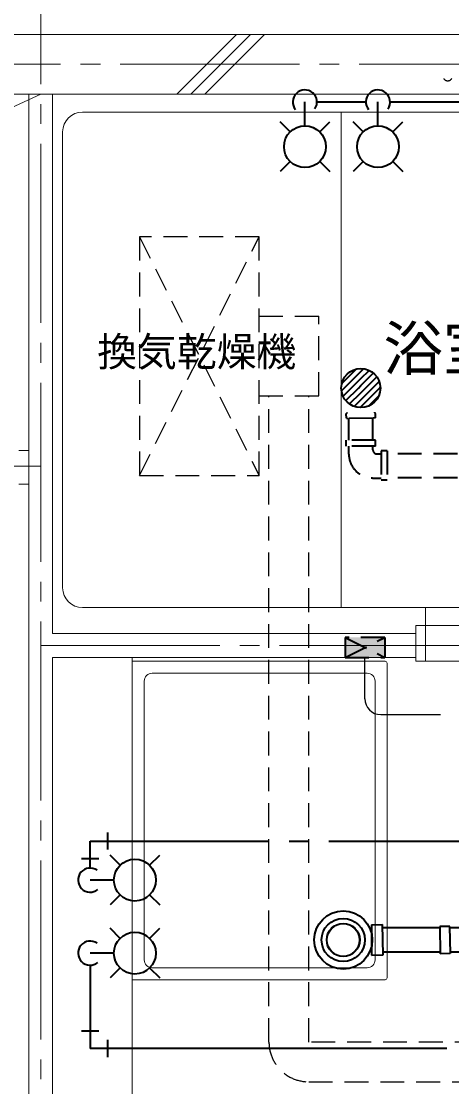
# Model space of a CAD drawing. Units: millimetres at full size, sheet at 1:50; details may follow other scales. Extents: x -9674 to 9699, y -6794 to 6791.
# Drawn here: x -941 to 140, y 1234 to 3910 of the extents above; entities that cross this region are included whole.
import ezdxf
from ezdxf.enums import TextEntityAlignment as Align

# ---------------------------------------------------------------- set-up
doc = ezdxf.new("R2010")
doc.units = ezdxf.units.MM
doc.header["$LTSCALE"] = 50
for name, pattern in [('CHAIN1', [8, 5, -1, 1, -1]), ('CHAIN2', [12, 9, -1, 1, -1]), ('DASHED1', [1.8, 1.2, -0.6]), ('DASHED3', [4, 3, -1])]:
    doc.linetypes.add(name, pattern=pattern)
for name, color, linetype, lineweight in [('1-0_芯', 134, 'CHAIN2', 9), ('1-1_躯体', 134, 'Continuous', 9), ('1-2_間仕切', 134, 'Continuous', 9), ('1-3_建具', 134, 'Continuous', 9), ('1-5_設備', 134, 'Continuous', 9), ('1-7_その他', 134, 'DASHED1', 9), ('1-8_ハッチ', 134, 'Continuous', 9), ('2-0_芯', 3, 'Continuous', 35), ('2-2', 5, 'DASHED3', 25), ('2-9_金物', 1, 'CHAIN2', 35), ('2-A_文字', 6, 'Continuous', 35), ('2-C', 2, 'DASHED1', 25)]:
    doc.layers.add(name, color=color, linetype=linetype, lineweight=lineweight)
doc.layers.add('1-A_文字', color=134, linetype='Continuous')
doc.styles.add('ＭＳ ゴシック', font='')
doc.styles.get('ＭＳ ゴシック').set_extended_font_data('MS Gothic')

msp = doc.modelspace()

# ---------------------------------------------------------------- linework, layer by layer
at = {"layer": '1-0_芯'}
for p, q in [((-892.5, 4802.35), (-892.5, -3667.65)), ((-8492.5, 3802.35), (8517.5, 3802.35)), ((-3032.5, 2792.35), (-892.5, 2792.35)), ((-892.5, 2342.35), (2286.5, 2342.35))]:
    msp.add_line(p, q, dxfattribs=at)
at = {"layer": '1-1_躯体'}
for p, q in [((-2842.5, 3877.35), (1857.5, 3877.35)), ((-2842.5, 3727.35), (1857.5, 3727.35))]:
    msp.add_line(p, q, dxfattribs=at)
at = {"layer": '1-2_間仕切'}
for p, q in [((-922.5, 3727.35), (-922.5, 1022.35)), ((-862.5, 3727.35), (-862.5, 2372.35)), ((49.5, 2372.35), (-862.5, 2372.35)), ((-862.5, 2312.35), (-862.5, 1022.35)), ((49.5, 2312.35), (-862.5, 2312.35))]:
    msp.add_line(p, q, dxfattribs=at)
at = {"layer": '1-3_建具'}
for p, q in [((-947.5, 2832.35), (-922.5, 2832.35)), ((-947.5, 2747.35), (-922.5, 2747.35)), ((49.5, 2392.35), (74.5, 2392.35)), ((49.5, 2302.35), (49.5, 2392.35)), ((74.5, 2392.35), (794.5, 2392.35)), ((74.5, 2392.35), (74.5, 2302.35)), ((49.5, 2302.35), (74.5, 2302.35)), ((74.5, 2302.35), (794.5, 2302.35))]:
    msp.add_line(p, q, dxfattribs=at)
at = {"layer": '1-5_設備'}
for p, q in [((852.5, 3682.35), (-787.5, 3682.35)), ((-137.5, 3682.35), (-137.5, 2437.35)), ((-837.5, 2487.35), (-837.5, 3632.35)), ((852.5, 2437.35), (-787.5, 2437.35)), ((74.5, 2392.35), (74.5, 2437.35)), ((-662.5, 2312.35), (-662.5, 1022.35)), ((-662.5, 2302.35), (-27.5, 2302.35)), ((-22.5, 2297.35), (-22.5, 1507.35)), ((-632.5, 2252.35), (-632.5, 1552.35)), ((-612.5, 2272.35), (-72.5, 2272.35)), ((-52.5, 2252.35), (-52.5, 1552.35)), ((-72.5, 1532.35), (-612.5, 1532.35)), ((-27.5, 1502.35), (-662.5, 1502.35))]:
    msp.add_line(p, q, dxfattribs=at)
msp.add_circle((-132.5, 1602.35), 40, dxfattribs=at)
for centre, radius, start, end in [((-787.5, 3632.35), 50, 90, 180), ((-787.5, 2487.35), 50, 180, 270), ((-27.5, 2297.35), 5, 0, 90), ((-612.5, 2252.35), 20, 90, 180), ((-72.5, 2252.35), 20, 0, 90), ((-612.5, 1552.35), 20, 180, 270), ((-72.5, 1552.35), 20, 270, 0), ((-27.5, 1507.35), 5, 270, 0)]:
    msp.add_arc(centre, radius, start, end, dxfattribs=at)
at = {"layer": '1-7_その他', "linetype": 'CHAIN1'}
msp.add_line((-892.5, 3727.35), (-2842.5, 2822.35), dxfattribs=at)
at = {"layer": '1-8_ハッチ'}
for p, q in [((-550.65, 3727.35), (-400.65, 3877.35)), ((-515.29, 3727.35), (-365.29, 3877.35)), ((-479.94, 3727.35), (-329.94, 3877.35))]:
    msp.add_line(p, q, dxfattribs=at)
at = {"layer": '2-0_芯'}
for p, q in [((-135.73, 3000.52), (-100.09, 3036.2)), ((-68.7, 2943.81), (-43.28, 2969.25)), ((-61.17, 1640.71), (-33.51, 1641.27)), ((-61.17, 1640.71), (-61.17, 1563.99)), ((-32.13, 1564.58), (-33.51, 1641.27)), ((135.58, 1636.45), (109.85, 1635.92)), ((109.85, 1635.92), (111.24, 1567.61)), ((134.35, 1636.42), (111.08, 1635.95)), ((134.35, 1636.42), (135.74, 1568.11)), ((109.92, 1632.6), (-33.36, 1632.6)), ((992.43, 1632.6), (134.57, 1632.6)), ((-61.17, 1563.99), (-32.13, 1564.58)), ((111.15, 1572.1), (-32.26, 1572.1)), ((135.74, 1568.11), (111.24, 1567.61)), ((135.74, 1568.11), (111.24, 1567.61)), ((993.66, 1572.1), (135.5, 1572.1))]:
    msp.add_line(p, q, dxfattribs=at)
at = {"layer": '2-0_芯', "linetype": 'DASHED1'}
for p, q in [((-124.71, 2912.95), (-124.82, 2923.95)), ((-51.71, 2913.74), (-51.83, 2924.74)), ((-124.71, 2912.95), (-119, 2912.41)), ((-57.4, 2913.08), (-119, 2912.41)), ((-118.35, 2857.87), (-118.38, 2912.42)), ((-57.91, 2857.91), (-57.95, 2913.49)), ((-51.71, 2913.74), (-57.4, 2913.08)), ((-51.09, 2857.91), (-125.09, 2857.86)), ((-118.33, 2822.89), (-118.34, 2843.07)), ((-57.89, 2833.43), (-57.9, 2843.11)), ((-51.09, 2843.11), (-51.1, 2857.94)), ((-47.88, 2823.44), (-36.96, 2823.45)), ((-22.16, 2831.52), (-36.99, 2831.51)), ((-36.97, 2831.52), (-36.92, 2757.52)), ((784.25, 2824.08), (-22.16, 2823.46)), ((-58.3, 2762.92), (-36.92, 2762.93)), ((784.25, 2763.33), (-22.12, 2762.94))]:
    msp.add_line(p, q, dxfattribs=at)
at = {"layer": '2-0_芯'}
for points in [[(-136.66, 2981.89), (-129.84, 2988.72), (-88.28, 3030.34), (-81.47, 3037.16)], [(-132.66, 2968.2), (-112.17, 2988.73), (-88.27, 3012.66), (-67.77, 3033.18)], [(-125.75, 2957.44), (-94.49, 2988.74), (-88.26, 2994.98), (-57, 3026.28)], [(-116.65, 2948.87), (-88.25, 2977.3), (-76.81, 2988.76), (-48.41, 3017.2)], [(-105.05, 2942.79), (-88.23, 2959.63), (-59.13, 2988.77), (-42.32, 3005.6)], [(-90.31, 2939.87), (-88.22, 2941.95), (-41.46, 2988.78), (-39.37, 2990.86)]]:
    msp.add_lwpolyline(points, dxfattribs=at)
at = {"layer": '2-0_芯', "linetype": 'DASHED1'}
for points in [[(-51.09, 2843.11), (-125.09, 2843.06), (-125.1, 2857.89)], [(-22.16, 2831.52), (-22.12, 2757.52), (-36.94, 2757.51)]]:
    msp.add_lwpolyline(points, dxfattribs=at)
at = {"layer": '2-0_芯'}
for centre, radius in [((-88.25, 2988.75), 49.09), ((-132.5, 1602.35), 72.97), ((-132.5, 1602.35), 54.3), ((-132.5, 1602.35), 41.55)]:
    msp.add_circle(centre, radius, dxfattribs=at)
at = {"layer": '2-0_芯', "linetype": 'DASHED1'}
for centre, radius, start, end in [((-126.86, 2927.39), 4, 300.62129, 0.62129), ((-49.87, 2928.23), 4, 180.62129, 240.62129), ((-58.33, 2822.92), 60, 180.02797, 270.02797), ((-47.89, 2833.44), 10, 180.0444, 270.0444)]:
    msp.add_arc(centre, radius, start, end, dxfattribs=at)
at = {"layer": '2-2', "color": 4, "linetype": 'DASHED1', "lineweight": 35}
for p, q in [((-127.98, 2312.35), (-27.98, 2362.35)), ((-127.98, 2362.35), (-27.98, 2312.35)), ((-27.98, 2362.35), (-127.98, 2362.35)), ((-127.98, 2362.35), (-127.98, 2312.35)), ((-27.98, 2362.35), (-27.98, 2312.35)), ((-127.98, 2312.35), (-27.98, 2312.35))]:
    msp.add_line(p, q, dxfattribs=at)
at = {"layer": '2-2'}
for p, q in [((-77.98, 2208.48), (-77.98, 2312.35)), ((-37.98, 2168.48), (687.83, 2168.48))]:
    msp.add_line(p, q, dxfattribs=at)
msp.add_arc((129.97, 3772.47), 11.7, 211.23674, 328.76326, dxfattribs=at)
at = {"layer": '2-2', "linetype": 'Continuous'}
msp.add_arc((-37.98, 2208.48), 40, 180, 270, dxfattribs=at)
at = {"layer": '2-2', "color": 150}
msp.add_solid([(-127.98, 2362.35), (-27.98, 2362.35), (-127.98, 2312.35), (-27.98, 2312.35)], dxfattribs=at)
at = {"layer": '2-9_金物', "linetype": 'Continuous'}
for p, q in [((-45.25, 3647.83), (-45.25, 3707.66)), ((-82.41, 3632.44), (-107.63, 3657.65)), ((-8.09, 3632.44), (17.12, 3657.65)), ((-82.41, 3558.12), (-107.63, 3532.9)), ((-8.09, 3558.12), (17.12, 3532.9)), ((-693.11, 1789.9), (-718.32, 1815.12)), ((-618.79, 1789.9), (-593.57, 1815.12)), ((-708.5, 1752.74), (-768.33, 1752.74)), ((-693.11, 1715.58), (-718.32, 1690.36)), ((-618.79, 1715.58), (-593.57, 1690.36))]:
    msp.add_line(p, q, dxfattribs=at)
at = {"layer": '2-9_金物'}
for p, q in [((-14.91, 3707.66), (272.63, 3707.66)), ((-768.33, 1783.08), (-768.33, 1850.94)), ((-768.33, 1850.94), (1491.79, 1850.94)), ((-724.04, 1829.34), (-724.04, 1872.54)), ((-789.93, 1806.65), (-746.73, 1806.65))]:
    msp.add_line(p, q, dxfattribs=at)
at = {"layer": '2-9_金物', "linetype": 'Continuous'}
for centre in [(-45.25, 3595.28), (-655.95, 1752.74)]:
    msp.add_circle(centre, 52.55, dxfattribs=at)
for centre, start, end in [((-45.25, 3707.66), 325.151, 219.51), ((-768.33, 1752.74), 55.151, 309.51)]:
    msp.add_arc(centre, 30.34, start, end, dxfattribs=at)
at = {"layer": '2-A_文字'}
for p, q in [((-228.72, 3647.83), (-228.72, 3707.66)), ((-198.38, 3707.66), (-75.59, 3707.66)), ((-265.87, 3632.44), (-291.09, 3657.65)), ((-191.56, 3632.44), (-166.34, 3657.65)), ((-265.87, 3558.12), (-291.09, 3532.9)), ((-191.56, 3558.12), (-166.34, 3532.9)), ((-693.11, 1606.43), (-718.32, 1631.65)), ((-618.79, 1606.43), (-593.57, 1631.65)), ((-708.5, 1569.27), (-768.33, 1569.27)), ((-768.33, 1538.93), (-768.33, 1329.87)), ((-693.11, 1532.12), (-718.32, 1506.9)), ((-618.79, 1532.12), (-593.57, 1506.9)), ((-789.93, 1374.17), (-746.73, 1374.17)), ((-724.04, 1308.27), (-724.04, 1351.47)), ((128.12, 1329.87), (-768.33, 1329.87))]:
    msp.add_line(p, q, dxfattribs=at)
for centre in [(-228.72, 3595.28), (-655.95, 1569.27)]:
    msp.add_circle(centre, 52.55, dxfattribs=at)
for centre, start, end in [((-228.72, 3707.66), 325.151, 219.51), ((-768.33, 1569.27), 55.151, 309.51)]:
    msp.add_arc(centre, 30.34, start, end, dxfattribs=at)
at = {"layer": '2-C'}
for p, q in [((-644.08, 2769.12), (-344.08, 3369.12)), ((-644.08, 3369.12), (-344.08, 2769.12)), ((-344.08, 2769.12), (-344.08, 3369.12)), ((-344.08, 3169.12), (-194.08, 3169.12)), ((-194.08, 2969.12), (-194.08, 3169.12)), ((-344.08, 2969.12), (-194.08, 2969.12)), ((-319.08, 1345.99), (-319.08, 2969.12)), ((-219.08, 1345.99), (-219.08, 2969.12)), ((-644.08, 2769.12), (-344.08, 2769.12)), ((1647.5, 1345.99), (-219.08, 1345.99)), ((-219.08, 1245.99), (1647.5, 1245.99))]:
    msp.add_line(p, q, dxfattribs=at)
msp.add_lwpolyline([(-344.08, 3369.12), (-644.08, 3369.12), (-644.08, 2769.12)], dxfattribs=at)
msp.add_arc((-219.08, 1345.99), 100, 180, 270, dxfattribs=at)

# ---------------------------------------------------------------- texts
at = {"layer": '1-A_文字', "style": 'ＭＳ ゴシック'}
msp.add_text('浴室', height=110, dxfattribs=at).set_placement((-31.49, 3000.62), align=Align.BOTTOM_LEFT)
at = {"layer": '2-2', "color": 7, "style": 'ＭＳ ゴシック'}
msp.add_text('換気乾燥機', height=73.31, dxfattribs=at).set_placement((-750.48, 3021.64), align=Align.BOTTOM_LEFT)

doc.saveas('drawing.dxf')
